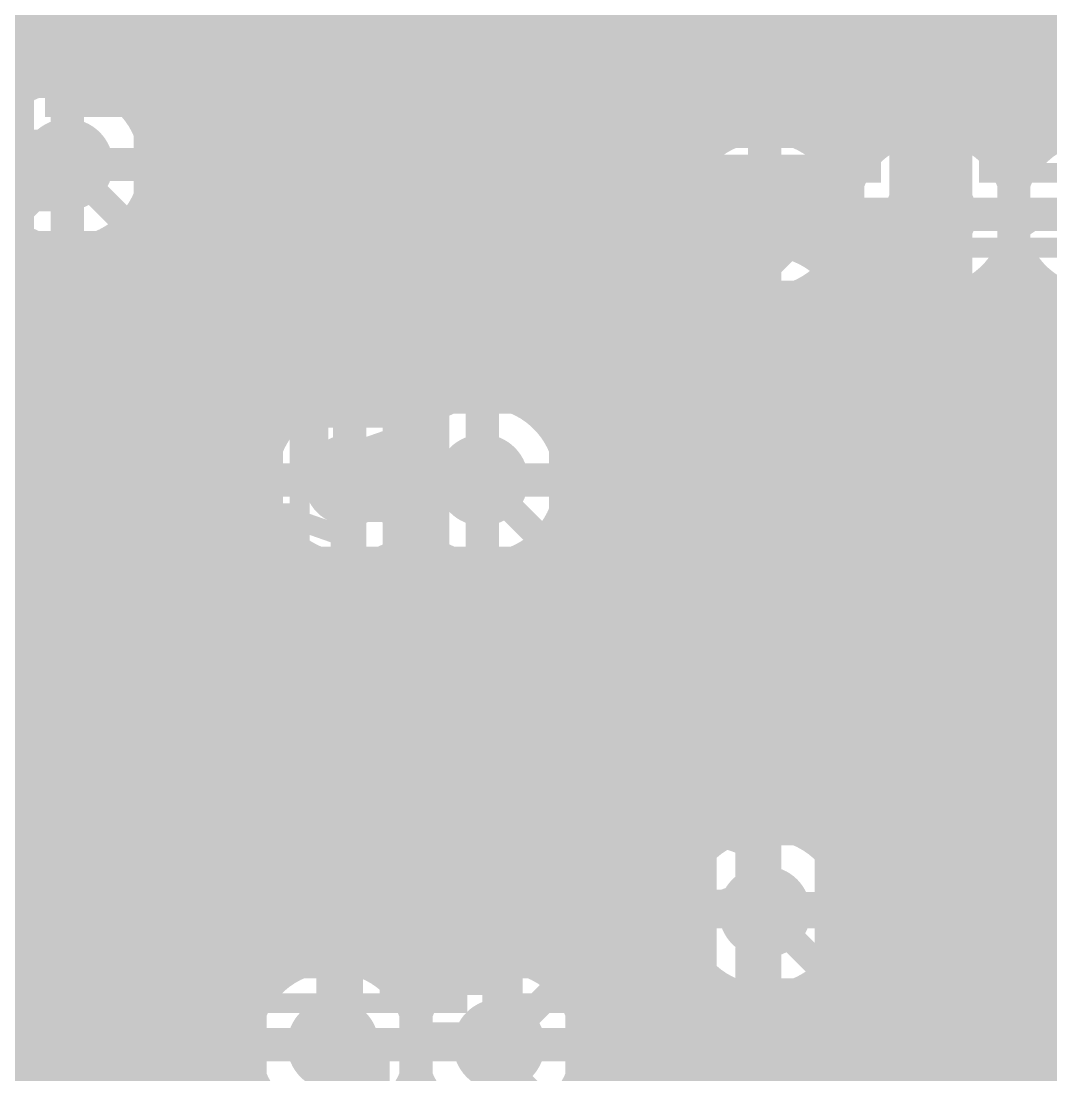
# Model space of a CAD drawing. Extents: x -7 to 100, y -42 to 30.
# Drawn here: x 43.84 to 51.72, y 10.06 to 18.12 of the extents above; entities that cross this region are included whole.
import ezdxf

# ---------------------------------------------------------------- set-up
doc = ezdxf.new("R2010")
doc.units = 0
doc.header["$MEASUREMENT"] = 0
doc.layers.get('0').update_dxf_attribs({"linetype": 'CONTINUOUS'})
for name, color, linetype in [('22-315-0_BOT', 7, 'CONTINUOUS'), ('22-315-0_DRD', 7, 'CONTINUOUS'), ('22-315-0_GND', 6, 'CONTINUOUS'), ('22-315-0_IN1', 4, 'CONTINUOUS'), ('22-315-0_SMB', 3, 'CONTINUOUS'), ('22-315-0_SMT', 5, 'CONTINUOUS'), ('22-315-0_SPB', 10, 'CONTINUOUS'), ('22-315-0_SPT', 14, 'CONTINUOUS'), ('22-315-0_SSB', 9, 'CONTINUOUS'), ('22-315-0_SST', 12, 'CONTINUOUS'), ('22-315-0_TOP', 11, 'CONTINUOUS'), ('THRUHOLE_TAP', 15, 'CONTINUOUS')]:
    doc.layers.add(name, color=color, linetype=linetype)

# ---------------------------------------------------------------- blocks, each defined once
blk = doc.blocks.new('RECTANGLE_8')
blk.add_solid([(0.4826, 0.4064), (0.4826, -0.4064), (-0.4826, 0.4064), (-0.4826, -0.4064)])
blk = doc.blocks.new('ROUND_56')
at = {"const_width": 0.35052}
blk.add_lwpolyline([(-0.17526, 0, 1), (0.17526, 0, 1)], format="xyb", close=True, dxfattribs=at)
blk = doc.blocks.new('ROUND_65')
at = {"const_width": 0.35052}
blk.add_lwpolyline([(-0.17526, 0, 1), (0.17526, 0, 1)], format="xyb", close=True, dxfattribs=at)
blk = doc.blocks.new('ROUND_80')
at = {"const_width": 0.0635}
blk.add_lwpolyline([(-0.03175, 0, 1), (0.03175, 0, 1)], format="xyb", close=True, dxfattribs=at)
blk = doc.blocks.new('ROUND_81')
at = {"const_width": 0.0635}
blk.add_lwpolyline([(-0.03175, 0, 1), (0.03175, 0, 1)], format="xyb", close=True, dxfattribs=at)
blk = doc.blocks.new('ROUND_62')
at = {"const_width": 0.35052}
blk.add_lwpolyline([(-0.17526, 0, 1), (0.17526, 0, 1)], format="xyb", close=True, dxfattribs=at)
blk = doc.blocks.new('RECTANGLE_2')
blk.add_solid([(0.63627, 0.51308), (0.63627, -0.51308), (-0.63627, 0.51308), (-0.63627, -0.51308)])
blk = doc.blocks.new('OBLONG_36')
at = {"const_width": 0.65024}
blk.add_lwpolyline([(0, 0.50038), (0, -0.50038)], dxfattribs=at)
at = {"const_width": 0.32512}
for points in [[(-0.16256, 0.50038, 1), (0.16256, 0.50038, 1)], [(-0.16256, -0.50038, 1), (0.16256, -0.50038, 1)]]:
    blk.add_lwpolyline(points, format="xyb", close=True, dxfattribs=at)
blk = doc.blocks.new('ROUND_83')
at = {"const_width": 0.10033}
blk.add_lwpolyline([(-0.050164, 0, 1), (0.050164, 0, 1)], format="xyb", close=True, dxfattribs=at)

msp = doc.modelspace()

# ---------------------------------------------------------------- linework, layer by layer
at = {"layer": '22-315-0_BOT'}
for points, const_width in [([(48.6664, 22.94636), (48.6664, 16.1163)], 0.254), ([(48.4378, 22.71776), (48.4378, 16.1163)], 0.254), ([(46.1518, 22.16404), (46.1518, 16.83004)], 0.254), ([(46.3804, 22.10562), (46.3804, 16.60144)], 0.254), ([(59.436, 21.209), (59.182, 20.955), (59.182, 18.415), (57.658, 16.891), (57.658, 14.097), (56.388, 12.827), (53.975, 12.827), (53.213, 13.589), (51.562, 13.589), (50.8, 12.827), (50.8, 12.7762)], 0.2032), ([(46.609, 20.88388), (46.609, 16.37284)], 0.254), ([(49.53, 19.1262), (50.2158, 19.1262), (50.8, 18.542), (50.8, 16.637)], 0.635), ([(39.37, 12.954), (39.37, 13.335), (41.783, 15.748), (41.783, 17.907), (42.418, 18.542), (44.831, 18.542), (45.339, 18.034), (45.339, 16.764), (46.609, 15.494), (49.657, 15.494), (50.8, 16.637)], 0.635), ([(46.8122, 18.3896), (46.8122, 16.9672)], 0.254), ([(48.4378, 18.3896), (48.4378, 16.9672)], 0.254), ([(48.7172, 18.3896), (48.7172, 16.9672)], 0.254), ([(46.8122, 18.2118), (45.9359, 18.2118)], 0.254), ([(48.7172, 18.2118), (48.4378, 18.2118)], 0.254), ([(45.9613, 18.034), (45.9613, 17.02054)], 0.254), ([(46.8122, 17.9832), (45.9613, 17.9832)], 0.254), ([(48.7172, 17.9832), (48.4378, 17.9832)], 0.254), ([(46.8122, 17.7546), (45.9613, 17.7546)], 0.254), ([(46.8122, 17.7038), (47.625, 17.7038)], 0.254), ([(47.625, 16.9672), (47.625, 17.7038)], 0.254), ([(48.4378, 17.7038), (47.625, 17.7038)], 0.254), ([(48.7172, 17.7546), (48.4378, 17.7546)], 0.254), ([(48.7172, 17.7038), (49.53, 17.7038)], 0.254), ([(49.53, 16.9672), (49.53, 17.7038)], 0.254), ([(46.355, 17.653), (46.4058, 17.7038), (47.625, 17.7038)], 0.2032), ([(47.625, 17.7038), (46.4058, 17.7038), (46.355, 17.653)], 0.2032), ([(47.625, 17.7038), (46.4058, 17.7038), (46.355, 17.653)], 0.2032), ([(49.53, 16.637), (49.53, 17.7038)], 0.2032), ([(46.8122, 17.526), (45.9613, 17.526)], 0.254), ([(48.7172, 17.526), (48.4378, 17.526)], 0.254), ([(46.8122, 17.2974), (45.9613, 17.2974)], 0.254), ([(48.7172, 17.2974), (48.4378, 17.2974)], 0.254), ([(46.8122, 17.0688), (45.9613, 17.0688)], 0.254), ([(48.7172, 17.0688), (48.4378, 17.0688)], 0.254), ([(44.196, 17.018), (43.815, 16.637), (43.815, 14.0462)], 0.2032), ([(45.9613, 17.02054), (46.86554, 16.1163)], 0.254), ([(48.4378, 16.9672), (46.8122, 16.9672)], 0.254), ([(46.8376, 16.9672), (46.8376, 16.14424)], 0.254), ([(47.0662, 16.9672), (47.0662, 16.1163)], 0.254), ([(47.2948, 16.9672), (47.2948, 16.1163)], 0.254), ([(47.5234, 16.9672), (47.5234, 16.1163)], 0.254), ([(47.752, 16.9672), (47.752, 16.1163)], 0.254), ([(47.9806, 16.9672), (47.9806, 16.1163)], 0.254), ([(48.2092, 16.9672), (48.2092, 16.1163)], 0.254), ([(50.1777, 16.9672), (48.7172, 16.9672)], 0.254), ([(48.895, 16.9672), (48.895, 16.1163)], 0.254), ([(49.1236, 16.9672), (49.1236, 16.1163)], 0.254), ([(49.3522, 16.9672), (49.3522, 16.1163)], 0.254), ([(49.5808, 16.9672), (49.5808, 16.29664)], 0.254), ([(49.8094, 16.9672), (49.8094, 16.52524)], 0.254), ([(50.038, 16.9672), (50.038, 16.75384)], 0.254), ([(50.1777, 16.9672), (50.1777, 16.91132)], 0.254), ([(50.165, 16.88338), (49.39792, 16.1163)], 0.254), ([(50.1777, 16.91132), (50.16597, 16.883)], 0.254), ([(50.12182, 16.8402), (46.14164, 16.8402)], 0.254), ([(49.89322, 16.6116), (46.37024, 16.6116)], 0.254), ([(49.66462, 16.383), (46.59884, 16.383)], 0.254), ([(51.4096, 16.33474), (51.4096, 14.5034)], 0.254), ([(49.43602, 16.1544), (46.82744, 16.1544)], 0.254), ([(51.58994, 16.1544), (51.27752, 16.1544)], 0.254), ([(49.39792, 16.1163), (46.86554, 16.1163)], 0.254), ([(51.181, 16.07312), (51.181, 14.5034)], 0.254), ([(51.6382, 16.11122), (51.6382, 14.5034)], 0.254), ([(51.04638, 16.002), (50.1015, 15.05966)], 0.254), ([(53.1622, 15.9258), (50.96764, 15.9258)], 0.254), ([(50.9524, 15.90802), (50.9524, 14.5034)], 0.254), ([(50.7238, 15.67942), (50.7238, 14.5034)], 0.254), ([(53.1622, 15.6972), (50.73904, 15.6972)], 0.254), ([(50.4952, 15.45082), (50.4952, 14.5034)], 0.254), ([(53.1622, 15.4686), (50.51044, 15.4686)], 0.254), ([(50.2666, 15.22222), (50.2666, 14.47292)], 0.254), ([(53.1622, 15.24), (50.28184, 15.24)], 0.254), ([(50.038, 15.00124), (50.038, 14.29004)], 0.254), ([(53.1622, 15.0114), (50.0507, 15.0114)], 0.254), ([(49.657, 14.8717), (47.99584, 14.8717)], 0.254), ([(48.2092, 14.8717), (48.2092, 14.34084)], 0.254), ([(48.4378, 14.8717), (48.4378, 14.11224)], 0.254), ([(48.6664, 14.8717), (48.6664, 13.716)], 0.254), ([(48.895, 14.8717), (48.895, 13.5128)], 0.254), ([(49.1236, 14.8717), (49.1236, 12.74064)], 0.254), ([(49.3522, 14.8717), (49.3522, 13.60424)], 0.254), ([(49.5808, 14.8717), (49.5808, 13.83284)], 0.254), ([(49.8094, 14.88948), (49.8094, 14.06144)], 0.254), ([(53.1622, 14.7828), (48.02632, 14.7828)], 0.254), ([(46.355, 12.7762), (46.355, 14.605)], 0.2032), ([(48.26, 12.7762), (48.26, 13.716), (47.371, 14.605)], 0.2032), ([(53.1622, 14.5542), (48.04918, 14.5542)], 0.254), ([(48.0441, 14.50594), (48.54702, 14.00302)], 0.254), ([(53.1622, 14.5034), (50.419, 14.5034)], 0.254), ([(50.13198, 14.38402), (49.37252, 13.6271)], 0.254), ([(50.07356, 14.3256), (48.22444, 14.3256)], 0.254), ([(40.513, 11.049), (41.402, 10.16), (44.45, 10.16), (44.958, 10.668), (44.958, 11.684), (45.339, 12.065), (49.022, 12.065), (49.657, 12.7), (49.657, 13.335), (50.419, 14.097), (53.34, 14.097), (53.975, 13.462), (56.007, 13.462), (56.261, 13.716)], 0.2032), ([(49.84496, 14.097), (48.45304, 14.097)], 0.254), ([(49.61636, 13.8684), (48.63592, 13.8684)], 0.254), ([(48.6664, 13.716), (48.6664, 13.5128)], 0.254), ([(49.38776, 13.6398), (48.6664, 13.6398)], 0.254), ([(49.0728, 13.5128), (48.6664, 13.5128)], 0.254), ([(49.0728, 13.5128), (49.0728, 12.68984)], 0.254), ([(49.25822, 13.4112), (49.0728, 13.4112)], 0.254), ([(49.2506, 13.335), (49.2506, 12.86764)], 0.254), ([(49.2506, 13.1826), (49.0728, 13.1826)], 0.254), ([(39.37, 12.954), (39.497, 12.827), (39.497, 9.017), (47.879, 9.017), (48.895, 10.033), (54.102, 10.033), (54.864, 10.795), (54.864, 11.303), (55.372, 11.811), (66.929, 11.811), (68.58, 10.16)], 0.635), ([(49.2506, 12.954), (49.0728, 12.954)], 0.254), ([(49.2506, 12.86764), (49.0728, 12.68984)], 0.254), ([(49.10836, 12.7254), (49.0728, 12.7254)], 0.254), ([(43.8912, 12.6238), (43.8912, 11.2268), (44.196, 10.922)], 0.381), ([(43.815, 12.6238), (43.8912, 12.6238)], 0.2032), ([(46.355, 11.3538), (46.355, 10.414), (46.228, 10.287)], 0.2032), ([(47.498, 10.287), (48.4378, 11.2268), (48.4378, 11.3538), (48.26, 11.3538)], 0.2032), ([(50.8, 11.3538), (49.53, 11.3538), (49.53, 11.303)], 0.2032)]:
    msp.add_lwpolyline(points, dxfattribs=dict(at, const_width=const_width))
at = {"layer": '22-315-0_BOT', "const_width": 0.254}
for points in [[(45.9613, 18.034, 0.1989124), (45.77903, 18.47403)], [(45.9613, 18.034, 0.1989124), (45.77903, 18.47403)], [(51.04638, 16.002, 0.2115849), (51.43585, 16.39283)], [(51.435, 16.39316, 0.3104759), (52.07, 15.95628)], [(49.657, 14.8717, 0.1989118), (50.09703, 15.05397)], [(48.05172, 14.605, 0.1011976), (47.99708, 14.87223)], [(48.0441, 14.50594, 0.0365465), (48.05135, 14.605)], [(50.419, 14.5034, 0.1989133), (50.13163, 14.38437)], [(50.419, 14.5034, 0.1989133), (50.13163, 14.38437)], [(48.6664, 13.716, 0.1989124), (48.54737, 14.00337)], [(49.36998, 13.62202, 0.1989124), (49.25109, 13.335)]]:
    msp.add_lwpolyline(points, format="xyb", dxfattribs=at)
at = {"layer": '22-315-0_DRD', "const_width": 0.254}
for points in [[(45.72, 18.288), (45.72, 17.018)], [(45.72, 18.288), (45.72, 17.018)], [(45.72, 18.288), (45.72, 17.018)], [(46.355, 18.288), (46.355, 17.018)], [(46.355, 18.288), (46.355, 17.018)], [(46.355, 18.288), (46.355, 17.018)], [(46.99, 17.018), (46.99, 18.288)], [(46.99, 17.018), (46.99, 18.288)], [(46.99, 17.018), (46.99, 18.288)], [(43.815, 17.653), (42.545, 17.653)], [(44.831, 17.653), (43.561, 17.653)], [(43.815, 16.383), (43.815, 17.653)], [(44.196, 17.653), (44.196, 16.383)], [(44.831, 16.383), (44.831, 17.653)], [(46.99, 17.653), (45.72, 17.653)], [(46.99, 17.653), (45.72, 17.653)], [(46.99, 17.653), (45.72, 17.653)], [(48.895, 17.272), (48.895, 16.002)], [(50.165, 17.272), (48.895, 17.272)], [(48.895, 17.272), (48.895, 16.002)], [(50.165, 17.272), (48.895, 17.272)], [(48.895, 17.272), (48.895, 16.002)], [(50.165, 17.272), (48.895, 17.272)], [(48.895, 17.272), (48.895, 16.002)], [(50.165, 17.272), (48.895, 17.272)], [(49.53, 17.272), (49.53, 16.002)], [(49.53, 17.272), (49.53, 16.002)], [(49.53, 17.272), (49.53, 16.002)], [(49.53, 17.272), (49.53, 16.002)], [(50.165, 17.272), (50.165, 16.002)], [(51.435, 17.272), (50.165, 17.272)], [(50.165, 16.002), (50.165, 17.272)], [(50.165, 16.002), (50.165, 17.272)], [(50.165, 16.002), (50.165, 17.272)], [(50.165, 16.002), (50.165, 17.272)], [(50.165, 17.272), (50.165, 16.002)], [(51.435, 17.272), (50.165, 17.272)], [(50.8, 17.272), (50.8, 16.002)], [(50.8, 17.272), (50.8, 16.002)], [(51.435, 16.002), (51.435, 17.272)], [(51.435, 16.002), (51.435, 17.272)], [(51.435, 17.272), (51.435, 16.002)], [(52.705, 17.272), (51.435, 17.272)], [(43.815, 17.018), (42.545, 17.018)], [(44.831, 17.018), (43.561, 17.018)], [(45.72, 17.018), (46.99, 17.018)], [(45.72, 17.018), (46.99, 17.018)], [(45.72, 17.018), (46.99, 17.018)], [(50.165, 16.637), (48.895, 16.637)], [(50.165, 16.637), (48.895, 16.637)], [(50.165, 16.637), (48.895, 16.637)], [(50.165, 16.637), (48.895, 16.637)], [(51.435, 16.637), (50.165, 16.637)], [(51.435, 16.637), (50.165, 16.637)], [(52.705, 16.637), (51.435, 16.637)], [(42.545, 16.383), (43.815, 16.383)], [(43.561, 16.383), (44.831, 16.383)], [(48.895, 16.002), (50.165, 16.002)], [(48.895, 16.002), (50.165, 16.002)], [(48.895, 16.002), (50.165, 16.002)], [(48.895, 16.002), (50.165, 16.002)], [(50.165, 16.002), (51.435, 16.002)], [(50.165, 16.002), (51.435, 16.002)], [(51.435, 16.002), (52.705, 16.002)], [(45.72, 15.24), (45.72, 13.97)], [(46.99, 15.24), (45.72, 15.24)], [(46.355, 15.24), (46.355, 13.97)], [(46.736, 15.24), (46.736, 13.97)], [(48.006, 15.24), (46.736, 15.24)], [(46.99, 13.97), (46.99, 15.24)], [(47.371, 15.24), (47.371, 13.97)], [(48.006, 13.97), (48.006, 15.24)], [(46.99, 14.605), (45.72, 14.605)], [(48.006, 14.605), (46.736, 14.605)], [(45.72, 13.97), (46.99, 13.97)], [(46.736, 13.97), (48.006, 13.97)], [(48.895, 11.938), (48.895, 10.668)], [(50.165, 11.938), (48.895, 11.938)], [(49.53, 11.938), (49.53, 10.668)], [(50.165, 10.668), (50.165, 11.938)], [(44.831, 11.557), (43.561, 11.557)], [(44.196, 11.557), (44.196, 10.287)], [(44.831, 10.287), (44.831, 11.557)], [(50.165, 11.303), (48.895, 11.303)], [(44.831, 10.922), (43.561, 10.922)], [(45.593, 10.922), (45.593, 9.652)], [(46.863, 10.922), (45.593, 10.922)], [(46.228, 10.922), (46.228, 9.652)], [(46.863, 9.652), (46.863, 10.922)], [(46.863, 10.922), (46.863, 9.652)], [(48.133, 10.922), (46.863, 10.922)], [(47.498, 10.922), (47.498, 9.652)], [(48.133, 9.652), (48.133, 10.922)], [(48.895, 10.668), (50.165, 10.668)], [(43.561, 10.287), (44.831, 10.287)], [(46.863, 10.287), (45.593, 10.287)], [(48.133, 10.287), (46.863, 10.287)]]:
    msp.add_lwpolyline(points, dxfattribs=at)
at = {"layer": '22-315-0_IN1', "const_width": 0.254}
for points in [[(44.3992, 29.337), (44.3992, 17.6657)], [(44.6278, 29.337), (44.6278, 17.54378)], [(44.8564, 29.337), (44.8564, 17.17802)], [(45.085, 29.337), (45.085, 1.97612)], [(45.3136, 29.337), (45.3136, 2.14376)], [(45.5422, 29.337), (45.5422, 2.20218)], [(49.4284, 26.61666), (49.4284, 17.30756)], [(51.4858, 26.55316), (51.4858, 16.98498)], [(49.657, 26.40838), (49.657, 17.30502)], [(51.7144, 26.37282), (51.7144, 17.21612)], [(49.8856, 26.29154), (49.8856, 17.21612)], [(50.1142, 26.23566), (50.1142, 16.98498)], [(47.8282, 26.1747), (47.8282, 15.10792)], [(48.0568, 26.1747), (48.0568, 10.67308)], [(48.2854, 26.1747), (48.2854, 5.25272)], [(48.514, 26.1747), (48.514, 5.51688)], [(48.7426, 26.1747), (48.7426, 5.61594)], [(48.9712, 26.1747), (48.9712, 17.02308)], [(49.1998, 26.1747), (49.1998, 17.23136)], [(44.1706, 25.82926), (44.1706, 17.69618)], [(43.942, 25.32888), (43.942, 17.64792)], [(45.7708, 24.29002), (45.7708, 18.00098)], [(45.9994, 24.05888), (45.9994, 18.23212)], [(47.5996, 20.85594), (47.5996, 15.24508)], [(46.9138, 20.68576), (46.9138, 18.03908)], [(47.371, 20.70608), (47.371, 15.28572)], [(47.1424, 20.65528), (47.1424, 15.24508)], [(50.3428, 19.43608), (50.3428, 17.13992)], [(51.2572, 19.43608), (51.2572, 17.13992)], [(50.5714, 19.29892), (50.5714, 17.27708)], [(51.0286, 19.29892), (51.0286, 17.27708)], [(50.8, 19.25828), (50.8, 17.31772)], [(45.85208, 18.1102), (39.96436, 18.1102)], [(56.47182, 18.1102), (46.85792, 18.1102)], [(45.71492, 17.8816), (40.04056, 17.8816)], [(56.53024, 17.8816), (46.99508, 17.8816)], [(43.95216, 17.653), (43.4213, 17.653)], [(45.67428, 17.653), (44.4373, 17.653)], [(56.65216, 17.653), (47.03572, 17.653)], [(45.71492, 17.4244), (44.73956, 17.4244)], [(56.3499, 17.4244), (46.99508, 17.4244)], [(45.7708, 17.30502), (45.7708, 14.95298)], [(46.9138, 17.26438), (46.9138, 15.10792)], [(45.85208, 17.1958), (44.85132, 17.1958)], [(49.14138, 17.1958), (46.85792, 17.1958)], [(50.41138, 17.1958), (49.91608, 17.1958)], [(51.68138, 17.1958), (51.18608, 17.1958)], [(45.9994, 17.07388), (45.9994, 15.18412)], [(46.6852, 17.05864), (46.6852, 15.19936)], [(48.93564, 16.9672), (44.87418, 16.9672)], [(46.228, 16.98498), (46.228, 15.27302)], [(46.4566, 16.9799), (46.4566, 15.27556)], [(50.20564, 16.9672), (50.12436, 16.9672)], [(51.47564, 16.9672), (51.39436, 16.9672)], [(44.8564, 16.85544), (44.8564, 0.508)], [(48.8569, 16.7386), (44.81576, 16.7386)], [(43.74388, 16.51), (43.63212, 16.51)], [(44.6278, 16.49222), (44.6278, 0.508)], [(48.86198, 16.51), (44.64812, 16.51)], [(43.942, 16.38808), (43.942, 2.57302)], [(44.1706, 16.33728), (44.1706, 2.48412)], [(44.3992, 16.36776), (44.3992, 2.25298)], [(48.95088, 16.2814), (37.22624, 16.2814)], [(48.9712, 16.24838), (48.9712, 11.68908)], [(50.22088, 16.2814), (50.10912, 16.2814)], [(50.1142, 16.28902), (50.1142, 11.65098)], [(51.49088, 16.2814), (51.37912, 16.2814)], [(51.4858, 16.28902), (51.4858, 1.87198)], [(50.3428, 16.13408), (50.3428, 5.45592)], [(51.2572, 16.13408), (51.2572, 5.45592)], [(49.18202, 16.0528), (36.9824, 16.0528)], [(49.1998, 16.04264), (49.1998, 11.89736)], [(50.45202, 16.0528), (49.87798, 16.0528)], [(49.8856, 16.05788), (49.8856, 11.88212)], [(50.5714, 15.99692), (50.5714, 5.59308)], [(51.0286, 15.99692), (51.0286, 5.59308)], [(51.72202, 16.0528), (51.14798, 16.0528)], [(51.7144, 16.05788), (51.7144, 2.10312)], [(49.4284, 15.9639), (49.4284, 11.97356)], [(49.657, 15.96898), (49.657, 11.97102)], [(50.8, 15.95628), (50.8, 5.63372)], [(52.45608, 15.8242), (36.7665, 15.8242)], [(52.31892, 15.5956), (37.10686, 15.5956)], [(52.27828, 15.367), (37.30498, 15.367)], [(45.93336, 15.1384), (37.42944, 15.1384)], [(46.94936, 15.1384), (46.77664, 15.1384)], [(52.31892, 15.1384), (47.79264, 15.1384)], [(45.74794, 14.9098), (37.50564, 14.9098)], [(52.45608, 14.9098), (47.97806, 14.9098)], [(45.67936, 14.6812), (37.53866, 14.6812)], [(63.84036, 14.6812), (48.04664, 14.6812)], [(45.69206, 14.4526), (37.53104, 14.4526)], [(60.02274, 14.4526), (48.03394, 14.4526)], [(45.79112, 14.224), (37.48532, 14.224)], [(45.7708, 14.25702), (45.7708, 10.78992)], [(55.80888, 14.224), (47.93488, 14.224)], [(46.9138, 14.10208), (46.9138, 10.63498)], [(47.8282, 14.10208), (47.8282, 10.88136)], [(46.05274, 13.9954), (37.39388, 13.9954)], [(45.9994, 14.02588), (45.9994, 10.92708)], [(47.06874, 13.9954), (46.65472, 13.9954)], [(46.6852, 14.01064), (46.6852, 10.78992)], [(55.64124, 13.9954), (47.67072, 13.9954)], [(46.228, 13.93698), (46.228, 10.96772)], [(46.4566, 13.9319), (46.4566, 10.92708)], [(47.1424, 13.96492), (47.1424, 10.86612)], [(47.371, 13.92428), (47.371, 10.95502)], [(47.5996, 13.96492), (47.5996, 10.95756)], [(55.58282, 13.7668), (37.2491, 13.7668)], [(55.60314, 13.5382), (37.01542, 13.5382)], [(55.7149, 13.3096), (36.56076, 13.3096)], [(56.01716, 13.081), (29.1338, 13.081)], [(57.35828, 12.8524), (33.81502, 12.8524)], [(57.38876, 12.6238), (34.18078, 12.6238)], [(57.51322, 12.3952), (34.3027, 12.3952)], [(57.87644, 12.1666), (34.33318, 12.1666)], [(49.28616, 11.938), (43.37812, 11.938)], [(71.34098, 11.938), (49.7713, 11.938)], [(48.9839, 11.7094), (43.54576, 11.7094)], [(53.42636, 11.7094), (50.07356, 11.7094)], [(48.87214, 11.4808), (43.60418, 11.4808)], [(53.24094, 11.4808), (50.18532, 11.4808)], [(48.85182, 11.2522), (43.58132, 11.2522)], [(53.17236, 11.2522), (50.20818, 11.2522)], [(48.91024, 11.0236), (43.46956, 11.0236)], [(53.18506, 11.0236), (50.14976, 11.0236)], [(50.1142, 10.95502), (50.1142, 0.508)], [(48.9712, 10.91438), (48.9712, 5.62864)], [(45.77588, 10.795), (43.1673, 10.795)], [(47.04588, 10.795), (46.68012, 10.795)], [(49.07788, 10.795), (47.95012, 10.795)], [(53.28412, 10.795), (49.98212, 10.795)], [(49.1998, 10.70864), (49.1998, 5.56006)], [(49.8856, 10.72388), (49.8856, 0.508)], [(49.4284, 10.6299), (49.4284, 5.37464)], [(49.657, 10.63498), (49.657, 0.508)], [(45.60824, 10.5664), (40.99052, 10.5664)], [(46.87824, 10.5664), (46.84776, 10.5664)], [(53.54574, 10.5664), (48.11776, 10.5664)], [(45.54982, 10.3378), (29.1338, 10.3378)], [(55.25008, 10.3378), (48.17618, 10.3378)], [(45.57014, 10.1092), (29.1338, 10.1092)], [(55.48376, 10.1092), (48.15332, 10.1092)], [(46.9138, 9.93902), (46.9138, 5.62864)]]:
    msp.add_lwpolyline(points, dxfattribs=at)
for points in [[(46.355, 18.33372, 0.4142136), (45.67428, 17.653)], [(46.355, 18.33372, 0.4142136), (45.67428, 17.653)], [(47.03572, 17.653, 0.4142136), (46.355, 18.33372)], [(47.03572, 17.653, 0.4142136), (46.355, 18.33372)], [(44.196, 17.69872, 0.2140671), (43.6875, 17.47056)], [(44.87672, 17.018, 0.4142136), (44.196, 17.69872)], [(45.67428, 17.653, 0.4142136), (46.355, 16.97228)], [(45.67428, 17.653, 0.4142136), (46.355, 16.97228)], [(46.355, 16.97228, 0.4142136), (47.03572, 17.653)], [(46.355, 16.97228, 0.4142136), (47.03572, 17.653)], [(49.53, 17.31772, 0.4142136), (48.84928, 16.637)], [(49.53, 17.31772, 0.4142136), (48.84928, 16.637)], [(50.165, 16.8783, 0.3114339), (49.53, 17.31518)], [(50.165, 16.8783, 0.3114339), (49.53, 17.31518)], [(50.8, 17.31772, 0.3114344), (50.165, 16.8783)], [(51.435, 16.8783, 0.3114339), (50.8, 17.31518)], [(52.07, 17.31772, 0.3114344), (51.435, 16.8783)], [(44.196, 16.33728, 0.4142136), (44.87672, 17.018)], [(48.84928, 16.637, 0.4142136), (49.53, 15.95628)], [(48.84928, 16.637, 0.4142136), (49.53, 15.95628)], [(43.688, 16.56588, 0.2140662), (44.196, 16.33794)], [(49.53, 15.95628, 0.3104767), (50.165, 16.39316)], [(49.53, 15.95628, 0.3104767), (50.165, 16.39316)], [(50.165, 16.39316, 0.3104759), (50.8, 15.95628)], [(50.8, 15.95628, 0.3104767), (51.435, 16.39316)], [(51.435, 16.39316, 0.3104759), (52.07, 15.95628)], [(46.355, 15.28572, 0.4142136), (45.67428, 14.605)], [(46.863, 15.05712, 0.2140662), (46.355, 15.28506)], [(47.371, 15.28572, 0.2140671), (46.8625, 15.05756)], [(48.05172, 14.605, 0.4142136), (47.371, 15.28572)], [(45.67428, 14.605, 0.4142136), (46.355, 13.92428)], [(47.371, 13.92428, 0.4142136), (48.05172, 14.605)], [(46.355, 13.92428, 0.214066), (46.8635, 14.15244)], [(46.863, 14.15288, 0.2140662), (47.371, 13.92494)], [(49.53, 11.98372, 0.4142136), (48.84928, 11.303)], [(50.21072, 11.303, 0.4142136), (49.53, 11.98372)], [(48.84928, 11.303, 0.4142136), (49.53, 10.62228)], [(49.53, 10.62228, 0.4142136), (50.21072, 11.303)], [(46.228, 10.96772, 0.4142136), (45.54728, 10.287)], [(46.863, 10.5283, 0.3114339), (46.228, 10.96518)], [(47.498, 10.96772, 0.3114344), (46.863, 10.5283)], [(48.17872, 10.287, 0.4142136), (47.498, 10.96772)], [(45.54728, 10.287, 0.4142136), (46.228, 9.60628)], [(47.498, 9.60628, 0.4142136), (48.17872, 10.287)], [(46.228, 9.60628, 0.3104767), (46.863, 10.04316)], [(46.863, 10.04316, 0.3104759), (47.498, 9.60628)]]:
    msp.add_lwpolyline(points, format="xyb", dxfattribs=at)
at = {"layer": '22-315-0_SSB', "const_width": 0.1524}
for points in [[(46.7995, 16.9545), (46.7995, 19.8755), (48.4378, 19.8755), (48.4378, 16.9545), (46.7995, 16.9545)], [(48.7045, 16.9545), (48.7045, 19.8755), (50.3428, 19.8755), (50.3428, 16.9545), (48.7045, 16.9545)], [(51.2445, 16.9545), (51.2445, 19.8755), (52.8828, 19.8755), (52.8828, 16.9545), (51.2445, 16.9545)], [(43.7134, 17.15008), (43.88358, 17.2085), (44.05376, 17.2085), (44.2214, 17.15008), (44.2214, 16.79448), (44.05376, 16.73606), (43.88358, 16.73606), (43.7134, 16.79448), (43.7134, 17.15008), (43.54576, 17.2085), (43.37558, 17.2085), (43.2054, 17.15008), (43.2054, 16.79448), (43.37558, 16.73606), (43.54576, 16.73606), (43.7134, 16.79448)], [(51.63058, 16.15186), (51.4604, 16.2687), (51.4604, 16.50746), (51.63058, 16.6243), (51.80076, 16.6243), (52.13858, 16.38808), (52.4764, 16.6243), (52.4764, 16.15186)], [(43.2054, 16.3703), (43.2054, 15.89786), (43.88358, 16.3703), (44.05376, 16.3703), (44.2214, 16.31188), (44.2214, 15.95628), (44.05376, 15.89786)], [(48.10506, 15.56512), (47.93742, 15.68196), (47.93742, 15.92072), (48.10506, 16.03756), (48.27524, 16.03756), (48.61306, 15.80134), (48.95342, 16.03756), (48.95342, 15.56512)], [(46.11624, 16.03756), (46.11624, 15.56512), (46.79442, 15.80134), (46.79442, 15.92072), (45.77842, 15.92072)], [(50.13706, 15.56512), (49.96942, 15.62354), (49.96942, 15.97914), (50.13706, 16.03756), (50.47742, 16.03756), (50.64506, 15.92072), (50.64506, 15.56512), (50.98542, 15.56512), (50.98542, 16.03756)], [(51.9684, 15.6083), (51.4604, 15.7861)], [(51.9684, 15.31366), (51.9684, 15.66926), (52.13858, 15.7861), (52.30876, 15.7861), (52.4764, 15.66926), (52.4764, 15.31366), (51.4604, 15.31366)], [(43.7134, 15.05966), (43.7134, 15.41526), (43.88358, 15.5321), (44.05376, 15.5321), (44.2214, 15.41526), (44.2214, 15.05966), (43.2054, 15.05966)], [(46.11624, 15.19936), (46.11624, 14.72692), (46.79442, 14.96314), (46.79442, 15.08252), (45.77842, 15.08252)], [(48.27524, 15.19936), (48.27524, 14.72692), (48.95342, 14.96314), (48.95342, 15.08252), (47.93742, 15.08252)], [(50.30724, 15.19936), (50.30724, 14.72692), (50.98542, 14.96314), (50.98542, 15.08252), (49.96942, 15.08252)], [(42.9895, 11.8745), (42.9895, 14.7955), (44.6278, 14.7955), (44.6278, 11.8745), (42.9895, 11.8745)], [(46.28642, 14.18336), (45.77842, 14.36116)], [(46.28642, 13.88872), (46.28642, 14.24432), (46.45406, 14.36116), (46.62424, 14.36116), (46.79442, 14.24432), (46.79442, 13.88872), (45.77842, 13.88872)], [(48.44542, 14.18336), (47.93742, 14.36116)], [(48.44542, 13.88872), (48.44542, 14.24432), (48.61306, 14.36116), (48.78324, 14.36116), (48.95342, 14.24432), (48.95342, 13.88872), (47.93742, 13.88872)], [(50.47742, 14.18336), (49.96942, 14.36116)], [(50.47742, 13.88872), (50.47742, 14.24432), (50.64506, 14.36116), (50.81524, 14.36116), (50.98542, 14.24432), (50.98542, 13.88872), (49.96942, 13.88872)], [(47.1805, 13.5255), (47.1805, 10.6045), (45.5422, 10.6045), (45.5422, 13.5255), (47.1805, 13.5255)], [(49.0855, 13.5255), (49.0855, 10.6045), (47.4472, 10.6045), (47.4472, 13.5255), (49.0855, 13.5255)], [(51.6255, 13.5255), (51.6255, 10.6045), (49.9872, 10.6045), (49.9872, 13.5255), (51.6255, 13.5255)]]:
    msp.add_lwpolyline(points, dxfattribs=at)
at = {"layer": '22-315-0_SST', "const_width": 0.1524}
for points in [[(47.244, 17.145), (47.244, 20.193), (52.832, 20.193), (52.832, 16.383), (48.006, 16.383), (47.244, 17.145)], [(45.83176, 17.92224), (46.68012, 17.92224), (46.84776, 17.86128), (46.84776, 17.50568), (46.68012, 17.44726), (45.83176, 17.44726)], [(45.04182, 17.87398), (45.04182, 17.45742), (44.02582, 17.45742)], [(43.815, 12.827), (42.545, 12.827), (42.291, 13.081), (42.291, 16.383), (44.069, 16.383), (44.069, 13.081), (43.815, 12.827)], [(45.72, 12.827), (44.45, 12.827), (44.196, 13.081), (44.196, 16.383), (45.974, 16.383), (45.974, 13.081), (45.72, 12.827)], [(47.39894, 16.28902), (47.39894, 15.87754)], [(47.49292, 16.25092), (47.24654, 16.25092)], [(47.26178, 16.26108), (47.26178, 15.90294)], [(47.5361, 16.2052), (47.5361, 15.95882)], [(47.5742, 16.11376), (47.16272, 16.11376)], [(47.5488, 15.9766), (47.19066, 15.9766)], [(44.069, 14.351), (42.291, 14.351)], [(45.974, 14.351), (44.196, 14.351)], [(45.44314, 12.50442), (45.44314, 12.03198), (44.76496, 12.50442), (44.59478, 12.50442), (44.42714, 12.446), (44.42714, 12.0904), (44.59478, 12.03198)], [(47.60214, 11.64082), (46.58614, 11.99642), (46.58614, 11.52398)], [(48.87214, 11.4554), (48.87214, 11.811), (49.03978, 11.86942), (49.20996, 11.86942), (49.38014, 11.811), (49.38014, 11.4554), (49.20996, 11.39698), (49.03978, 11.39698), (48.36414, 11.6332)], [(50.77714, 11.811), (50.60696, 11.86942), (50.43678, 11.86942), (50.26914, 11.811), (50.26914, 11.4554), (50.43678, 11.39698), (50.60696, 11.39698), (50.77714, 11.4554), (50.77714, 11.811), (50.94478, 11.86942), (51.11496, 11.86942), (51.28514, 11.811), (51.28514, 11.4554), (51.11496, 11.39698), (50.94478, 11.39698), (50.77714, 11.4554)], [(45.44314, 11.66622), (45.44314, 11.2522), (44.42714, 11.2522)], [(47.60214, 11.15822), (47.60214, 10.7442), (46.58614, 10.7442)], [(49.38014, 11.03122), (49.38014, 10.6172), (48.36414, 10.6172)], [(51.28514, 11.03122), (51.28514, 10.6172), (50.26914, 10.6172)], [(45.44314, 10.414), (45.44314, 10.7696), (45.10278, 10.88898), (44.76496, 10.88898), (44.42714, 10.7696), (44.42714, 10.414)], [(45.44314, 10.47242), (44.42714, 10.47242)], [(47.60214, 9.906), (47.60214, 10.2616), (47.26178, 10.38098), (46.92396, 10.38098), (46.58614, 10.2616), (46.58614, 9.906)], [(49.38014, 9.779), (49.38014, 10.1346), (49.03978, 10.25398), (48.70196, 10.25398), (48.36414, 10.1346), (48.36414, 9.779)], [(51.28514, 9.779), (51.28514, 10.1346), (50.94478, 10.25398), (50.60696, 10.25398), (50.26914, 10.1346), (50.26914, 9.779)]]:
    msp.add_lwpolyline(points, dxfattribs=at)
for points in [[(47.36846, 16.29156, 0.4142136), (47.16018, 16.08328)], [(47.57674, 16.08328, 0.4142136), (47.36846, 16.29156)], [(47.16018, 16.08328, 0.4142136), (47.36846, 15.875)], [(47.36846, 15.875, 0.4142136), (47.57674, 16.08328)]]:
    msp.add_lwpolyline(points, format="xyb", dxfattribs=at)
at = {"layer": '22-315-0_TOP'}
for points, const_width in [([(45.66412, 18.9484), (45.66412, 16.51508)], 0.254), ([(45.89272, 18.9484), (45.89272, 16.51508)], 0.254), ([(46.12132, 18.9484), (46.12132, 16.70558)], 0.254), ([(46.34992, 18.9484), (46.34992, 16.93418)], 0.254), ([(46.57852, 18.9484), (46.57852, 17.16278)], 0.254), ([(46.80712, 18.9484), (46.80712, 17.39138)], 0.254), ([(47.03572, 18.9484), (47.03572, 17.61998)], 0.254), ([(47.26432, 18.9484), (47.26432, 17.84858)], 0.254), ([(47.49292, 18.9484), (47.49292, 18.07718)], 0.254), ([(43.83532, 18.52422), (43.83532, 17.653)], 0.254), ([(44.06392, 18.52422), (44.06392, 17.73682)], 0.254), ([(44.29252, 18.52422), (44.29252, 17.7419)], 0.254), ([(44.52112, 18.52422), (44.52112, 17.67078)], 0.254), ([(44.74972, 18.52422), (44.74972, 17.49552)], 0.254), ([(44.97832, 18.52422), (44.97832, 16.91894)], 0.254), ([(45.20692, 18.52422), (45.20692, 16.69034)], 0.254), ([(45.43552, 18.52422), (45.43552, 16.51508)], 0.254), ([(47.91964, 18.50136), (46.01972, 16.60144)], 0.254), ([(47.62754, 18.2118), (42.3545, 18.2118)], 0.254), ([(46.355, 14.605), (46.355, 16.256), (48.26, 18.161), (53.213, 18.161), (53.53558, 17.83842), (54.5719, 17.83842)], 0.2032), ([(47.39894, 17.9832), (42.3545, 17.9832)], 0.254), ([(47.17034, 17.7546), (42.3545, 17.7546)], 0.254), ([(47.371, 14.605), (47.371, 16.637), (48.514, 17.78), (52.832, 17.78), (53.27396, 17.33804), (54.5719, 17.33804)], 0.2032), ([(46.94174, 17.526), (44.72178, 17.526)], 0.254), ([(48.26, 15.24), (48.26, 16.891), (48.768, 17.399), (52.451, 17.399), (52.832, 17.018), (52.832, 16.51), (53.5051, 15.8369), (54.5719, 15.8369)], 0.2032), ([(46.71314, 17.2974), (44.87164, 17.2974)], 0.254), ([(46.48454, 17.0688), (44.92498, 17.0688)], 0.254), ([(45.085, 15.621), (45.085, 16.129), (44.196, 17.018)], 0.2032), ([(44.92498, 16.96974), (44.92657, 17.018)], 0.254), ([(44.92498, 16.96974), (45.38218, 16.51508)], 0.254), ([(48.96866, 16.9164), (48.7426, 16.69034)], 0.254), ([(50.12436, 16.9164), (48.96866, 16.9164)], 0.254), ([(49.09312, 16.9164), (49.09312, 16.2941)], 0.254), ([(49.32172, 16.9164), (49.32172, 16.41348)], 0.254), ([(49.55032, 16.9164), (49.55032, 16.4465)], 0.254), ([(49.77892, 16.9164), (49.77892, 16.40078)], 0.254), ([(50.00752, 16.9164), (50.00752, 16.26108)], 0.254), ([(46.25594, 16.8402), (45.05706, 16.8402)], 0.254), ([(48.86452, 16.81226), (48.86452, 16.1036)], 0.254), ([(50.09896, 16.8402), (48.89246, 16.8402)], 0.254), ([(50.8, 16.637), (50.8, 15.24)], 0.635), ([(50.8, 16.637), (50.8, 15.24)], 0.635), ([(48.7426, 16.69034), (48.7426, 16.256)], 0.254), ([(46.02734, 16.6116), (45.28566, 16.6116)], 0.254), ([(50.06848, 16.6116), (48.7426, 16.6116)], 0.254), ([(49.53, 16.637), (49.53, 15.24)], 0.2032), ([(49.53, 15.24), (49.53, 16.637)], 0.2032), ([(49.53, 15.24), (49.53, 16.637)], 0.2032), ([(49.53, 15.24), (49.53, 16.637)], 0.2032), ([(45.9486, 16.51508), (45.38218, 16.51508)], 0.254), ([(49.53, 16.4465), (49.53, 15.24)], 0.254), ([(50.1015, 16.4211), (50.1015, 16.1544)], 0.254), ([(50.1015, 16.4211), (50.1015, 16.1544)], 0.254), ([(49.2379, 16.383), (48.7426, 16.383)], 0.254), ([(50.1015, 16.383), (49.8221, 16.383)], 0.254), ([(48.9585, 16.1544), (48.8315, 16.1544)], 0.254), ([(49.53, 14.0335), (49.53, 15.24)], 0.254), ([(44.06646, 14.72692), (42.3545, 14.72692)], 0.254), ([(43.83532, 14.72692), (43.83532, 14.48308)], 0.254), ([(44.06392, 14.72692), (44.06392, 14.48308)], 0.254), ([(44.19854, 14.72692), (44.06646, 14.72692)], 0.254), ([(45.63364, 14.72692), (44.19854, 14.72692)], 0.254), ([(44.29252, 14.72692), (44.29252, 14.48308)], 0.254), ([(44.52112, 14.72692), (44.52112, 14.48308)], 0.254), ([(44.74972, 14.72692), (44.74972, 14.48308)], 0.254), ([(44.97832, 14.72692), (44.97832, 14.48308)], 0.254), ([(45.20692, 14.72692), (45.20692, 14.48308)], 0.254), ([(45.43552, 14.72692), (45.43552, 14.48308)], 0.254), ([(45.62602, 14.5542), (42.3545, 14.5542)], 0.254), ([(44.06646, 14.48308), (42.3545, 14.48308)], 0.254), ([(44.19854, 14.48308), (44.06646, 14.48308)], 0.254), ([(45.63364, 14.48308), (44.19854, 14.48308)], 0.254), ([(45.085, 14.48308), (45.085, 13.589)], 0.254), ([(48.9585, 14.3256), (48.8315, 14.3256)], 0.254), ([(48.86452, 14.37386), (48.86452, 11.60526)], 0.254), ([(50.2285, 14.3256), (50.1015, 14.3256)], 0.254), ([(50.23612, 14.31544), (50.23612, 11.49096)], 0.254), ([(51.4985, 14.3256), (51.3715, 14.3256)], 0.254), ([(51.37912, 14.33576), (51.37912, 9.53008)], 0.254), ([(50.00752, 14.21892), (50.00752, 11.85672)], 0.254), ([(48.63592, 14.14272), (48.63592, 9.70534)], 0.254), ([(49.09312, 14.1859), (49.09312, 11.8872)], 0.254), ([(51.60772, 14.20622), (51.60772, 9.53008)], 0.254), ([(47.9679, 14.097), (47.89678, 14.097)], 0.254), ([(47.95012, 14.10462), (47.95012, 10.86104)], 0.254), ([(49.2379, 14.097), (48.5521, 14.097)], 0.254), ([(49.32172, 14.06398), (49.32172, 12.00404)], 0.254), ([(49.77892, 14.07922), (49.77892, 11.9888)], 0.254), ([(50.5079, 14.097), (49.8221, 14.097)], 0.254), ([(50.46472, 14.11732), (50.46472, 11.05154)], 0.254), ([(51.7779, 14.097), (51.0921, 14.097)], 0.254), ([(51.15052, 14.12748), (51.15052, 10.3632)], 0.254), ([(51.83632, 14.07414), (51.83632, 9.53008)], 0.254), ([(46.80712, 14.03096), (46.80712, 10.7315)], 0.254), ([(48.17872, 14.03858), (48.17872, 10.55116)], 0.254), ([(48.40732, 14.04874), (48.40732, 9.93394)], 0.254), ([(49.55032, 14.0335), (49.55032, 12.03198)], 0.254), ([(50.69332, 14.04112), (50.69332, 10.82294)], 0.254), ([(50.92192, 14.04366), (50.92192, 10.59434)], 0.254), ([(46.10354, 13.9192), (46.10354, 12.69492)], 0.254), ([(46.12132, 13.91158), (46.12132, 11.00836)], 0.254), ([(46.57852, 13.90904), (46.57852, 10.92708)], 0.254), ([(47.03572, 13.95476), (47.03572, 10.85342)], 0.254), ([(47.72152, 13.96238), (47.72152, 10.98296)], 0.254), ([(53.3019, 13.8684), (46.10354, 13.8684)], 0.254), ([(46.34992, 13.87348), (46.34992, 11.00582)], 0.254), ([(47.26432, 13.8811), (47.26432, 10.97788)], 0.254), ([(47.49292, 13.88364), (47.49292, 11.01598)], 0.254), ([(46.10354, 13.589), (45.085, 13.589)], 0.254), ([(45.085, 12.69492), (45.085, 13.589)], 0.254), ([(53.34, 13.6398), (46.10354, 13.6398)], 0.254), ([(45.085, 13.589), (43.18, 13.589)], 0.2032), ([(53.30698, 13.4112), (46.10354, 13.4112)], 0.254), ([(53.32476, 13.1826), (46.10354, 13.1826)], 0.254), ([(53.467, 12.954), (46.10354, 12.954)], 0.254), ([(44.06646, 12.69492), (42.3545, 12.69492)], 0.254), ([(43.83532, 12.69492), (43.83532, 11.557)], 0.254), ([(44.06392, 12.69492), (44.06392, 11.64082)], 0.254), ([(44.19854, 12.69492), (44.06646, 12.69492)], 0.254), ([(46.10354, 12.69492), (44.19854, 12.69492)], 0.254), ([(44.29252, 12.69492), (44.29252, 11.6459)], 0.254), ([(44.52112, 12.69492), (44.52112, 11.57478)], 0.254), ([(44.74972, 12.69492), (44.74972, 11.39952)], 0.254), ([(44.97832, 12.69492), (44.97832, 10.33018)], 0.254), ([(45.20692, 12.69492), (45.20692, 10.33018)], 0.254), ([(45.43552, 12.69492), (45.43552, 0.381)], 0.254), ([(45.66412, 12.69492), (45.66412, 10.75182)], 0.254), ([(45.89272, 12.69492), (45.89272, 10.9347)], 0.254), ([(54.0893, 12.7254), (46.10354, 12.7254)], 0.254), ([(54.102, 12.4968), (42.3545, 12.4968)], 0.254), ([(54.1274, 12.2682), (42.3545, 12.2682)], 0.254), ([(54.1274, 12.0396), (42.3545, 12.0396)], 0.254), ([(49.00422, 11.811), (42.3545, 11.811)], 0.254), ([(53.48732, 11.811), (50.05578, 11.811)], 0.254), ([(43.88358, 11.5824), (42.3545, 11.5824)], 0.254), ([(48.85436, 11.5824), (44.50842, 11.5824)], 0.254), ([(53.24094, 11.5824), (50.20564, 11.5824)], 0.254), ([(48.80102, 11.3538), (44.78528, 11.3538)], 0.254), ([(53.13934, 11.3538), (50.25898, 11.3538)], 0.254), ([(49.53, 11.303), (50.8, 10.033), (50.8, 8.636)], 0.2032), ([(50.25898, 11.25474), (50.26057, 11.303)], 0.254), ([(50.25898, 11.25474), (51.13528, 10.37844)], 0.254), ([(44.196, 10.922), (43.815, 10.541), (43.815, 8.79856)], 0.635), ([(48.82134, 11.1252), (44.89704, 11.1252)], 0.254), ([(53.11394, 11.1252), (50.39106, 11.1252)], 0.254), ([(48.86452, 11.00074), (48.86452, 9.53008)], 0.254), ([(45.82414, 10.8966), (44.92498, 10.8966)], 0.254), ([(47.09414, 10.8966), (46.62932, 10.8966)], 0.254), ([(48.92294, 10.8966), (47.89932, 10.8966)], 0.254), ([(52.88534, 10.8966), (50.61966, 10.8966)], 0.254), ([(49.09312, 10.71626), (49.09312, 9.53008)], 0.254), ([(45.60316, 10.668), (44.8818, 10.668)], 0.254), ([(46.87316, 10.668), (46.8503, 10.668)], 0.254), ([(49.16932, 10.668), (48.1203, 10.668)], 0.254), ([(49.32172, 10.60196), (49.32172, 9.53008)], 0.254), ([(52.65674, 10.668), (50.84826, 10.668)], 0.254), ([(49.53, 10.57148), (49.57579, 10.57291)], 0.254), ([(49.55032, 10.57148), (49.55032, 9.53008)], 0.254), ([(49.57572, 10.57402), (50.3174, 9.83234)], 0.254), ([(45.51172, 10.4394), (44.74464, 10.4394)], 0.254), ([(44.74972, 10.44448), (44.74972, 10.33018)], 0.254), ([(49.71034, 10.4394), (48.21174, 10.4394)], 0.254), ([(52.42814, 10.4394), (51.07686, 10.4394)], 0.254), ([(49.77892, 10.37082), (49.77892, 9.53008)], 0.254), ([(45.32122, 10.33018), (44.62526, 10.33018)], 0.254), ([(45.32122, 10.33018), (45.32122, 7.26948)], 0.254), ([(45.50156, 10.2108), (45.32122, 10.2108)], 0.254), ([(46.228, 10.287), (46.99, 9.525), (46.99, 8.636)], 0.2032), ([(48.895, 8.636), (48.895, 8.763), (47.498, 10.16), (47.498, 10.287)], 0.2032), ([(49.93894, 10.2108), (48.22444, 10.2108)], 0.254), ([(52.2478, 10.2108), (51.24704, 10.2108)], 0.254), ([(48.21174, 10.12952), (48.81118, 9.53008)], 0.254), ([(50.00752, 10.14222), (50.00752, 9.53008)], 0.254), ([(51.2826, 10.033), (51.2826, 9.53008)], 0.254), ([(45.56252, 9.9822), (45.32122, 9.9822)], 0.254), ([(50.16754, 9.9822), (48.35906, 9.9822)], 0.254), ([(52.2097, 9.9822), (51.2826, 9.9822)], 0.254)]:
    msp.add_lwpolyline(points, dxfattribs=dict(at, const_width=const_width))
at = {"layer": '22-315-0_TOP', "const_width": 0.254}
for points in [[(44.196, 17.74952, 0.1944468), (43.68771, 17.54408)], [(44.92752, 17.018, 0.4142136), (44.196, 17.74952)], [(50.12436, 16.9164, 0.0983449), (50.06887, 16.637)], [(50.06848, 16.637, 0.075085), (50.1011, 16.42098)], [(46.01464, 16.59636, 0.0545198), (45.94912, 16.51475)], [(46.01464, 16.59636, 0.0545198), (45.94912, 16.51475)], [(49.53, 16.4465, 0.2875628), (48.895, 16.04772)], [(50.1015, 16.1544, 0.2404422), (49.53, 16.44609)], [(48.895, 16.04772, 0.0921846), (48.74207, 16.25544)], [(45.63364, 14.72692, 0.0418824), (45.62341, 14.605)], [(45.62348, 14.605, 0.0418829), (45.63371, 14.48309)], [(48.26, 14.0335, 0.2875628), (48.895, 14.43228)], [(48.895, 14.43228, 0.2875625), (49.53, 14.0335)], [(49.53, 14.0335, 0.2875628), (50.165, 14.43228)], [(50.165, 14.43228, 0.2875625), (50.8, 14.0335)], [(50.8, 14.0335, 0.2875628), (51.435, 14.43228)], [(51.435, 14.43228, 0.2875625), (52.07, 14.0335)], [(46.355, 13.87348, 0.1944458), (46.86329, 14.07892)], [(46.863, 14.07922, 0.1944467), (47.371, 13.8739)], [(47.371, 13.87348, 0.2149057), (47.919, 14.12042)], [(47.91964, 14.11986, 0.1262173), (48.26, 14.03255)], [(46.10354, 13.9192, 0.088088), (46.355, 13.87455)], [(49.53, 12.03452, 0.4142136), (48.79848, 11.303)], [(50.26152, 11.303, 0.4142136), (49.53, 12.03452)], [(44.196, 11.65352, 0.2773703), (43.55084, 11.2649)], [(44.92752, 10.922, 0.4142136), (44.196, 11.65352)], [(48.79848, 11.303, 0.4142136), (49.53, 10.57148)], [(46.228, 11.01852, 0.4142136), (45.49648, 10.287)], [(46.863, 10.64768, 0.2698377), (46.228, 11.01852)], [(47.498, 11.01852, 0.2698377), (46.863, 10.64768)], [(48.22952, 10.287, 0.4142136), (47.498, 11.01852)], [(44.62526, 10.33018, 0.2402901), (44.9271, 10.922)], [(51.2826, 10.033, 0.1989124), (51.14125, 10.37425)], [(51.2826, 10.033, 0.1989124), (51.14125, 10.37425)], [(45.49648, 10.287, 0.4142136), (46.228, 9.55548)], [(48.21174, 10.12952, 0.0543437), (48.22891, 10.287)]]:
    msp.add_lwpolyline(points, format="xyb", dxfattribs=at)

# ---------------------------------------------------------------- block references
at = {"layer": '22-315-0_BOT'}
for name, p in [('RECTANGLE_8', (47.625, 17.7038)), ('RECTANGLE_8', (49.53, 17.7038)), ('RECTANGLE_8', (52.07, 17.7038)), ('ROUND_56', (46.355, 17.653)), ('ROUND_56', (44.196, 17.018)), ('ROUND_56', (49.53, 16.637)), ('ROUND_56', (50.8, 16.637)), ('ROUND_56', (46.355, 14.605)), ('ROUND_56', (47.371, 14.605)), ('RECTANGLE_8', (43.815, 14.0462)), ('RECTANGLE_8', (46.355, 12.7762)), ('RECTANGLE_8', (48.26, 12.7762)), ('RECTANGLE_8', (50.8, 12.7762)), ('RECTANGLE_8', (43.815, 12.6238)), ('RECTANGLE_8', (46.355, 11.3538)), ('RECTANGLE_8', (48.26, 11.3538)), ('RECTANGLE_8', (50.8, 11.3538)), ('ROUND_56', (49.53, 11.303)), ('ROUND_56', (44.196, 10.922)), ('ROUND_56', (46.228, 10.287)), ('ROUND_65', (47.498, 10.287))]:
    msp.add_blockref(name, p, dxfattribs=at)
at = {"layer": '22-315-0_GND'}
for name, p in [('ROUND_81', (46.355, 17.653)), ('ROUND_65', (44.196, 17.018)), ('ROUND_65', (50.8, 16.637)), ('ROUND_80', (49.53, 16.637)), ('ROUND_65', (46.355, 14.605)), ('ROUND_65', (47.371, 14.605)), ('ROUND_65', (49.53, 11.303)), ('ROUND_65', (44.196, 10.922)), ('ROUND_65', (46.228, 10.287)), ('ROUND_65', (47.498, 10.287))]:
    msp.add_blockref(name, p, dxfattribs=at)
at = {"layer": '22-315-0_IN1'}
for name, p in [('ROUND_65', (46.355, 17.653)), ('ROUND_65', (44.196, 17.018)), ('ROUND_62', (49.53, 16.637)), ('ROUND_65', (50.8, 16.637)), ('ROUND_65', (46.355, 14.605)), ('ROUND_65', (47.371, 14.605)), ('ROUND_65', (49.53, 11.303)), ('ROUND_65', (44.196, 10.922)), ('ROUND_65', (46.228, 10.287)), ('ROUND_65', (47.498, 10.287))]:
    msp.add_blockref(name, p, dxfattribs=at)
at = {"layer": '22-315-0_SMB'}
for p in [(47.625, 17.7038), (49.53, 17.7038), (52.07, 17.7038), (43.815, 14.0462), (46.355, 12.7762), (48.26, 12.7762), (50.8, 12.7762), (43.815, 12.6238), (46.355, 11.3538), (48.26, 11.3538), (50.8, 11.3538)]:
    msp.add_blockref('RECTANGLE_8', p, dxfattribs=at)
at = {"layer": '22-315-0_SMT'}
for name, p in [('RECTANGLE_2', (45.085, 15.621)), ('OBLONG_36', (48.26, 15.24)), ('OBLONG_36', (49.53, 15.24)), ('OBLONG_36', (50.8, 15.24)), ('RECTANGLE_2', (45.085, 13.589))]:
    msp.add_blockref(name, p, dxfattribs=at)
at = {"layer": '22-315-0_SPB'}
for p in [(47.625, 17.7038), (49.53, 17.7038), (52.07, 17.7038), (43.815, 14.0462), (46.355, 12.7762), (48.26, 12.7762), (50.8, 12.7762), (43.815, 12.6238), (46.355, 11.3538), (48.26, 11.3538), (50.8, 11.3538)]:
    msp.add_blockref('RECTANGLE_8', p, dxfattribs=at)
at = {"layer": '22-315-0_SPT'}
for name, p in [('RECTANGLE_2', (45.085, 15.621)), ('OBLONG_36', (48.26, 15.24)), ('OBLONG_36', (49.53, 15.24)), ('OBLONG_36', (50.8, 15.24)), ('RECTANGLE_2', (45.085, 13.589))]:
    msp.add_blockref(name, p, dxfattribs=at)
at = {"layer": '22-315-0_TOP'}
for name, p in [('ROUND_56', (46.355, 17.653)), ('ROUND_56', (44.196, 17.018)), ('ROUND_56', (49.53, 16.637)), ('ROUND_56', (50.8, 16.637)), ('RECTANGLE_2', (45.085, 15.621)), ('OBLONG_36', (48.26, 15.24)), ('OBLONG_36', (49.53, 15.24)), ('OBLONG_36', (50.8, 15.24)), ('ROUND_56', (46.355, 14.605)), ('ROUND_56', (47.371, 14.605)), ('RECTANGLE_2', (45.085, 13.589)), ('ROUND_56', (49.53, 11.303)), ('ROUND_56', (44.196, 10.922)), ('ROUND_56', (46.228, 10.287)), ('ROUND_56', (47.498, 10.287))]:
    msp.add_blockref(name, p, dxfattribs=at)
at = {"layer": 'THRUHOLE_TAP'}
for p in [(46.355, 17.653), (44.196, 17.018), (49.53, 16.637), (50.8, 16.637), (46.355, 14.605), (47.371, 14.605), (49.53, 11.303), (44.196, 10.922), (46.228, 10.287), (47.498, 10.287)]:
    msp.add_blockref('ROUND_83', p, dxfattribs=at)

doc.saveas('drawing.dxf')
